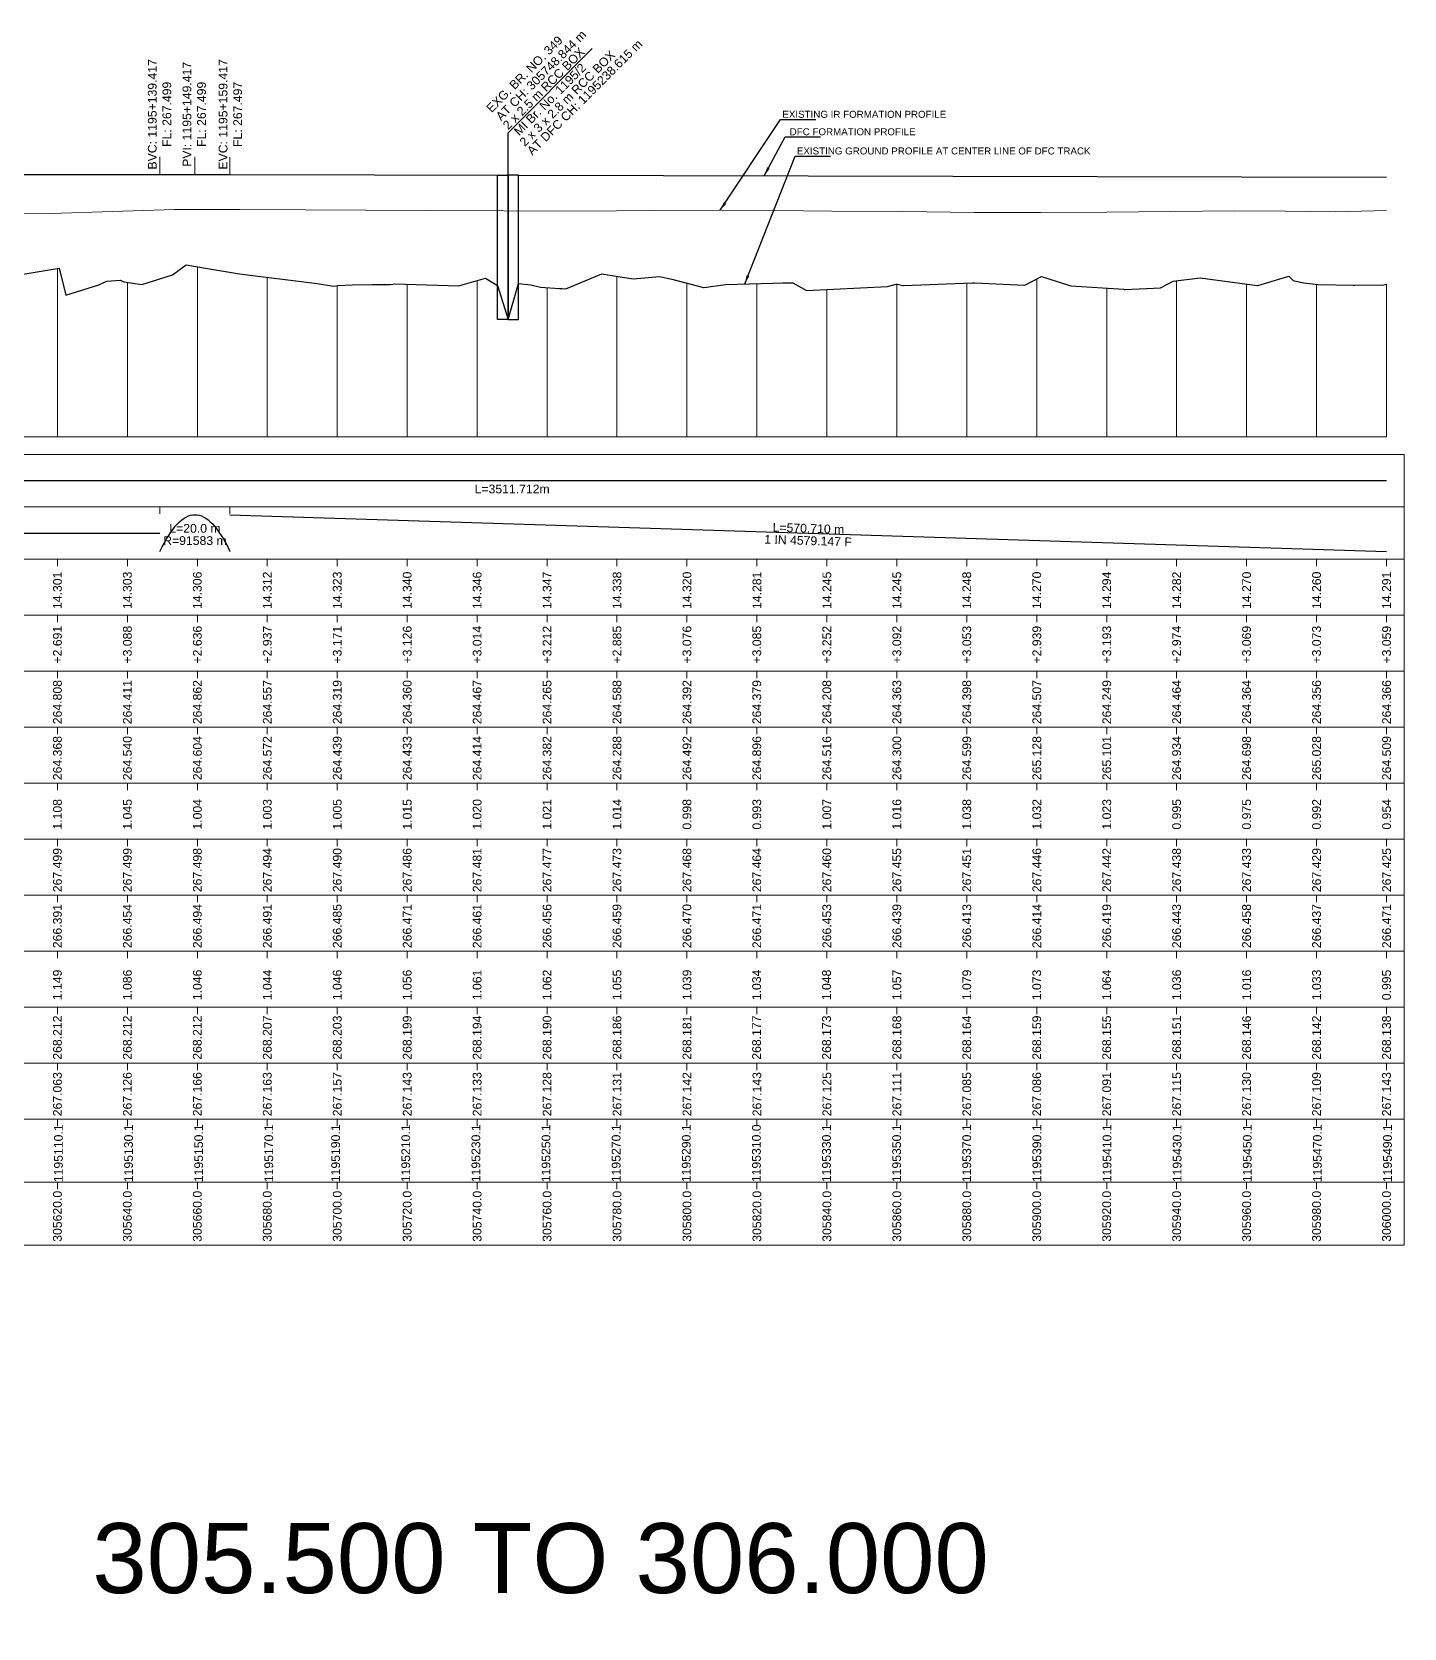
# Model space of a CAD drawing. Header units: metres. Extents: x 4905 to 19505, y -12340 to -11876.
# Drawn here: x 15112.7 to 15505, y -12340.4 to -11884.3 of the extents above; entities that cross this region are included whole.
import ezdxf
from ezdxf.enums import TextEntityAlignment as Align

# ---------------------------------------------------------------- set-up
doc = ezdxf.new("R2010")
doc.units = ezdxf.units.M
doc.header["$MEASUREMENT"] = 0
for name, color, linetype, lineweight in [('C-PROF-LABL-DG', 1, 'Continuous', 25), ('LS BRIDGE INDICATION', 10, 'Continuous', 30), ('LS BVC-PVI-EVC TEXT', 10, 'Continuous', 0), ('LS CUT FILL', 10, 'Continuous', 0), ('LS DATUM X', 7, 'Continuous', 0), ('LS EXG GL', 7, 'Continuous', 0), ('LS EXG IR CH', 7, 'Continuous', 0), ('LS EXG RL', 7, 'Continuous', 0), ('LS EXG. FL', 7, 'Continuous', 0), ('LS EXG. GL AT PRO. TOE', 7, 'Continuous', 0), ('LS FRAME', 7, 'Continuous', 0), ('LS PFL-EFL', 10, 'Continuous', 0), ('LS PRL-ERL', 10, 'Continuous', 0), ('LS PRO FL', 10, 'Continuous', 0), ('LS PRO. DFCC CH', 10, 'Continuous', 0), ('LS PRO. RL', 10, 'Continuous', 0), ('LS PROFILE EXG FL', 7, 'Continuous', 25), ('LS PROFILE EXG GL', 7, 'Continuous', 30), ('LS PROFILE PRO FL', 1, 'Continuous', 30), ('LS TICKS', 7, 'Continuous', 0), ('LS TRACK CENTER', 10, 'Continuous', 0), ('Profile Grid', 7, 'Continuous', 0)]:
    doc.layers.add(name, color=color, linetype=linetype, lineweight=lineweight)
for name, color, linetype in [("LS BRIDGE'S", 7, 'Continuous'), ('LS HORIZONTAL ALIGNMENT', 10, 'Continuous'), ('LS VERTICAL ALIGNMENT', 10, 'Continuous'), ('ref text', 3, 'Continuous')]:
    doc.layers.add(name, color=color, linetype=linetype)
doc.styles.add('Arial', font='arial.ttf')
doc.styles.get("Standard").update_dxf_attribs({"font": 'arial.ttf'})
doc.styles.add('Style-Arial', font='arial.ttf')
doc.dimstyles.get("Standard").update_dxf_attribs({"dimtxt": 0.18, "dimasz": 0.18, "dimexe": 0.18, "dimexo": 0.0625, "dimgap": 0.09, "dimtad": 0, "dimtih": 1, "dimtoh": 1, "dimdec": 4, "dimzin": 0, "dimdsep": 46, "dimtxsty": 'Standard', "dimcen": 0.09, "dimadec": 0, "dimazin": 0, "dimtfac": 1, "dimtdec": 4, "dimtofl": 0, "dimtmove": 0, "dimatfit": 3, "dimfxl": 1, "dimtolj": 1, "dimtzin": 0, "dimarcsym": 0})

msp = doc.modelspace()

# ---------------------------------------------------------------- linework, layer by layer
at = {"layer": 'LS BRIDGE INDICATION'}
for points in [[(15245.84, -11925.2), (15248.84, -11925.21), (15248.84, -11966.46), (15245.84, -11966.46)], [(15248.84, -11966.46), (15251.84, -11966.46), (15251.84, -11925.21), (15248.84, -11925.21)]]:
    msp.add_lwpolyline(points, close=True, dxfattribs=at)
at = {"layer": "LS BRIDGE'S"}
msp.add_lwpolyline([(15248.84, -11966.46), (15248.84, -11913.1), (15272.89, -11889.06)], dxfattribs=at)
at = {"layer": 'LS BVC-PVI-EVC TEXT'}
for p, q in [((15149.33, -11925.01), (15149.33, -11920.01)), ((15159.33, -11925.01), (15159.33, -11920.01)), ((15169.33, -11925.03), (15169.33, -11920.03))]:
    msp.add_line(p, q, dxfattribs=at)
at = {"layer": 'LS DATUM X', "color": 7, "linetype": 'Continuous', "lineweight": 0}
msp.add_line((15000, -12000), (15500.03, -12000), dxfattribs=at)
at = {"layer": 'LS FRAME', "color": 7, "linetype": 'Continuous', "lineweight": 0, "flags": 128}
for points in [[(14995, -12020), (15505.03, -12020), (15505.03, -12005), (14995, -12005), (14995, -12020)], [(14995, -12035), (15505.03, -12035), (15505.03, -12020), (14995, -12020), (14995, -12035)], [(14995, -12051), (15505.03, -12051), (15505.03, -12035), (14995, -12035), (14995, -12051)], [(14995, -12067), (15505.03, -12067), (15505.03, -12051), (14995, -12051), (14995, -12067)], [(14995, -12083), (15505.03, -12083), (15505.03, -12067), (14995, -12067), (14995, -12083)], [(14995, -12099), (15505.03, -12099), (15505.03, -12083), (14995, -12083), (14995, -12099)], [(14995, -12115), (15505.03, -12115), (15505.03, -12099), (14995, -12099), (14995, -12115)], [(14995, -12131), (15505.03, -12131), (15505.03, -12115), (14995, -12115), (14995, -12131)], [(14995, -12147), (15505.03, -12147), (15505.03, -12131), (14995, -12131), (14995, -12147)], [(14995, -12163), (15505.03, -12163), (15505.03, -12147), (14995, -12147), (14995, -12163)], [(14995, -12179), (15505.03, -12179), (15505.03, -12163), (14995, -12163), (14995, -12179)], [(14995, -12195), (15505.03, -12195), (15505.03, -12179), (14995, -12179), (14995, -12195)], [(14995, -12213), (15505.03, -12213), (15505.03, -12195), (14995, -12195), (14995, -12213)], [(14995, -12231), (15505.03, -12231), (15505.03, -12213), (14995, -12213), (14995, -12231)]]:
    msp.add_lwpolyline(points, close=True, dxfattribs=at)
at = {"layer": 'LS HORIZONTAL ALIGNMENT', "flags": 128}
msp.add_lwpolyline([(15000, -12012.5), (15500.03, -12012.5)], dxfattribs=at)
at = {"layer": 'LS PROFILE EXG FL', "lineweight": 0}
msp.add_lwpolyline([(15099.72, -11936.06), (15118.16, -11936.14), (15135.79, -11935.59), (15153.5, -11935.06), (15172.07, -11935.07), (15190.84, -11935.11), (15208.15, -11935.19), (15225.56, -11935.35), (15247.73, -11935.41), (15270, -11935.47), (15289.67, -11935.36), (15309.51, -11935.25), (15325.26, -11935.31), (15341.42, -11935.49), (15361.7, -11935.62), (15382.24, -11935.91), (15401.07, -11935.86), (15420.03, -11935.81), (15438.16, -11935.6), (15456.54, -11935.39), (15471.06, -11935.52), (15485.51, -11935.71), (15500, -11935.29)], dxfattribs=at)
at = {"layer": 'LS PROFILE EXG GL', "flags": 128}
msp.add_lwpolyline([(15098.07, -11955.55), (15120.49, -11951.84), (15122.4, -11959.47), (15122.4, -11959.47), (15131.8, -11956.59), (15133.5, -11955.77), (15134.16, -11955.54), (15137.92, -11955.19), (15139.04, -11955.75), (15144.13, -11956.5), (15152.94, -11953.74), (15156.83, -11950.84), (15162.95, -11951.88), (15172.07, -11953.46), (15172.07, -11953.46), (15194.31, -11956.19), (15198.98, -11956.93), (15198.98, -11956.93), (15200.14, -11956.79), (15204.31, -11956.58), (15209.91, -11956.5), (15215.23, -11956.45), (15215.23, -11956.45), (15216.48, -11956.31), (15234.75, -11956.82), (15234.75, -11956.82), (15235.02, -11956.79), (15242.4, -11954.62), (15242.4, -11954.62), (15245.84, -11956.79), (15248.84, -11966.46), (15251.84, -11956.2), (15255.34, -11956.58), (15258.14, -11957.24), (15263.54, -11957.57), (15263.64, -11957.63), (15264.33, -11957.61), (15265.32, -11957.67), (15275.69, -11953.46), (15280.35, -11954.17), (15284.66, -11954.83), (15284.66, -11954.83), (15292.12, -11954.14), (15295.64, -11954.94), (15304.77, -11957.32), (15304.77, -11957.32), (15304.94, -11957.37), (15311.02, -11956.45), (15324.54, -11956.09), (15327.43, -11956.01), (15330.28, -11955.95), (15334.21, -11958.22), (15357.37, -11957.03), (15359.82, -11956.37), (15359.82, -11956.37), (15360.24, -11956.37), (15361.7, -11956.71), (15361.88, -11956.76), (15361.88, -11956.75), (15361.88, -11956.75), (15381.62, -11955.95), (15381.62, -11955.95), (15382.17, -11955.96), (15396.59, -11956.69), (15401.38, -11954.22), (15401.38, -11954.22), (15409.79, -11956.8), (15424.88, -11957.84), (15424.88, -11957.85), (15425.26, -11957.87), (15435.38, -11957.38), (15438.99, -11955.48), (15446.68, -11954.56), (15463.05, -11956.77), (15463.2, -11956.77), (15472.05, -11954.08), (15473.33, -11955.33), (15476.29, -11956.03), (15480.45, -11956.49), (15490.44, -11956.62), (15490.44, -11956.62), (15490.98, -11956.62), (15499.25, -11956.57), (15500.03, -11956.34)], dxfattribs=at)
at = {"layer": 'LS PROFILE PRO FL', "flags": 128}
msp.add_lwpolyline([(15010.02, -11925.01), (15149.33, -11925.01), (15149.75, -11925.01), (15150.18, -11925.01), (15150.6, -11925.01), (15151.03, -11925.01), (15151.46, -11925.01), (15151.88, -11925.01), (15152.31, -11925.01), (15152.73, -11925.01), (15153.16, -11925.01), (15153.58, -11925.01), (15154.01, -11925.01), (15154.43, -11925.01), (15154.86, -11925.01), (15155.29, -11925.01), (15155.71, -11925.01), (15156.14, -11925.01), (15156.56, -11925.01), (15156.99, -11925.01), (15157.41, -11925.01), (15157.84, -11925.01), (15158.26, -11925.01), (15158.69, -11925.01), (15159.11, -11925.02), (15159.54, -11925.02), (15159.97, -11925.02), (15160.39, -11925.02), (15160.82, -11925.02), (15161.24, -11925.02), (15161.67, -11925.02), (15162.09, -11925.02), (15162.52, -11925.02), (15162.94, -11925.02), (15163.37, -11925.02), (15163.8, -11925.02), (15164.22, -11925.02), (15164.65, -11925.02), (15165.07, -11925.02), (15165.5, -11925.02), (15165.92, -11925.03), (15166.35, -11925.03), (15166.77, -11925.03), (15167.2, -11925.03), (15167.63, -11925.03), (15168.05, -11925.03), (15168.48, -11925.03), (15168.9, -11925.03), (15169.33, -11925.03), (15500.03, -11925.75)], dxfattribs=at)
at = {"layer": 'LS TICKS', "color": 7, "linetype": 'Continuous', "lineweight": 0, "flags": 128}
for points in [[(15149.33, -12022), (15149.33, -12020)], [(15169.33, -12022), (15169.33, -12020)], [(15120, -12037), (15120, -12035)], [(15140, -12037), (15140, -12035)], [(15160.01, -12037), (15160.01, -12035)], [(15180.01, -12037), (15180.01, -12035)], [(15200.01, -12037), (15200.01, -12035)], [(15220.01, -12037), (15220.01, -12035)], [(15240, -12037), (15240, -12035)], [(15260, -12037), (15260, -12035)], [(15279.99, -12037), (15279.99, -12035)], [(15299.99, -12037), (15299.99, -12035)], [(15319.96, -12037), (15319.96, -12035)], [(15339.98, -12037), (15339.98, -12035)], [(15360, -12037), (15360, -12035)], [(15380, -12037), (15380, -12035)], [(15400.02, -12037), (15400.02, -12035)], [(15420.02, -12037), (15420.02, -12035)], [(15439.99, -12037), (15439.99, -12035)], [(15459.99, -12037), (15459.99, -12035)], [(15480, -12037), (15480, -12035)], [(15500.03, -12037), (15500.03, -12035)], [(15120, -12053), (15120, -12051)], [(15140, -12053), (15140, -12051)], [(15160.01, -12053), (15160.01, -12051)], [(15180.01, -12053), (15180.01, -12051)], [(15200.01, -12053), (15200.01, -12051)], [(15220.01, -12053), (15220.01, -12051)], [(15240, -12053), (15240, -12051)], [(15260, -12053), (15260, -12051)], [(15279.99, -12053), (15279.99, -12051)], [(15299.99, -12053), (15299.99, -12051)], [(15319.96, -12053), (15319.96, -12051)], [(15339.98, -12053), (15339.98, -12051)], [(15360, -12053), (15360, -12051)], [(15380, -12053), (15380, -12051)], [(15400.02, -12053), (15400.02, -12051)], [(15420.02, -12053), (15420.02, -12051)], [(15439.99, -12053), (15439.99, -12051)], [(15459.99, -12053), (15459.99, -12051)], [(15480, -12053), (15480, -12051)], [(15500.03, -12053), (15500.03, -12051)], [(15120, -12069), (15120, -12067)], [(15140, -12069), (15140, -12067)], [(15160.01, -12069), (15160.01, -12067)], [(15180.01, -12069), (15180.01, -12067)], [(15200.01, -12069), (15200.01, -12067)], [(15220.01, -12069), (15220.01, -12067)], [(15240, -12069), (15240, -12067)], [(15260, -12069), (15260, -12067)], [(15279.99, -12069), (15279.99, -12067)], [(15299.99, -12069), (15299.99, -12067)], [(15319.96, -12069), (15319.96, -12067)], [(15339.98, -12069), (15339.98, -12067)], [(15360, -12069), (15360, -12067)], [(15380, -12069), (15380, -12067)], [(15400.02, -12069), (15400.02, -12067)], [(15420.02, -12069), (15420.02, -12067)], [(15439.99, -12069), (15439.99, -12067)], [(15459.99, -12069), (15459.99, -12067)], [(15480, -12069), (15480, -12067)], [(15500.03, -12069), (15500.03, -12067)], [(15120, -12085), (15120, -12083)], [(15140, -12085), (15140, -12083)], [(15160.01, -12085), (15160.01, -12083)], [(15180.01, -12085), (15180.01, -12083)], [(15200.01, -12085), (15200.01, -12083)], [(15220.01, -12085), (15220.01, -12083)], [(15240, -12085), (15240, -12083)], [(15260, -12085), (15260, -12083)], [(15279.99, -12085), (15279.99, -12083)], [(15299.99, -12085), (15299.99, -12083)], [(15319.96, -12085), (15319.96, -12083)], [(15339.98, -12085), (15339.98, -12083)], [(15360, -12085), (15360, -12083)], [(15380, -12085), (15380, -12083)], [(15400.02, -12085), (15400.02, -12083)], [(15420.02, -12085), (15420.02, -12083)], [(15439.99, -12085), (15439.99, -12083)], [(15459.99, -12085), (15459.99, -12083)], [(15480, -12085), (15480, -12083)], [(15500.03, -12085), (15500.03, -12083)], [(15120, -12101), (15120, -12099)], [(15140, -12101), (15140, -12099)], [(15160.01, -12101), (15160.01, -12099)], [(15180.01, -12101), (15180.01, -12099)], [(15200.01, -12101), (15200.01, -12099)], [(15220.01, -12101), (15220.01, -12099)], [(15240, -12101), (15240, -12099)], [(15260, -12101), (15260, -12099)], [(15279.99, -12101), (15279.99, -12099)], [(15299.99, -12101), (15299.99, -12099)], [(15319.96, -12101), (15319.96, -12099)], [(15339.98, -12101), (15339.98, -12099)], [(15360, -12101), (15360, -12099)], [(15380, -12101), (15380, -12099)], [(15400.02, -12101), (15400.02, -12099)], [(15420.02, -12101), (15420.02, -12099)], [(15439.99, -12101), (15439.99, -12099)], [(15459.99, -12101), (15459.99, -12099)], [(15480, -12101), (15480, -12099)], [(15500.03, -12101), (15500.03, -12099)], [(15120, -12117), (15120, -12115)], [(15140, -12117), (15140, -12115)], [(15160.01, -12117), (15160.01, -12115)], [(15180.01, -12117), (15180.01, -12115)], [(15200.01, -12117), (15200.01, -12115)], [(15220.01, -12117), (15220.01, -12115)], [(15240, -12117), (15240, -12115)], [(15260, -12117), (15260, -12115)], [(15279.99, -12117), (15279.99, -12115)], [(15299.99, -12117), (15299.99, -12115)], [(15319.96, -12117), (15319.96, -12115)], [(15339.98, -12117), (15339.98, -12115)], [(15360, -12117), (15360, -12115)], [(15380, -12117), (15380, -12115)], [(15400.02, -12117), (15400.02, -12115)], [(15420.02, -12117), (15420.02, -12115)], [(15439.99, -12117), (15439.99, -12115)], [(15459.99, -12117), (15459.99, -12115)], [(15480, -12117), (15480, -12115)], [(15500.03, -12117), (15500.03, -12115)], [(15120, -12133), (15120, -12131)], [(15140, -12133), (15140, -12131)], [(15160.01, -12133), (15160.01, -12131)], [(15180.01, -12133), (15180.01, -12131)], [(15200.01, -12133), (15200.01, -12131)], [(15220.01, -12133), (15220.01, -12131)], [(15240, -12133), (15240, -12131)], [(15260, -12133), (15260, -12131)], [(15279.99, -12133), (15279.99, -12131)], [(15299.99, -12133), (15299.99, -12131)], [(15319.96, -12133), (15319.96, -12131)], [(15339.98, -12133), (15339.98, -12131)], [(15360, -12133), (15360, -12131)], [(15380, -12133), (15380, -12131)], [(15400.02, -12133), (15400.02, -12131)], [(15420.02, -12133), (15420.02, -12131)], [(15439.99, -12133), (15439.99, -12131)], [(15459.99, -12133), (15459.99, -12131)], [(15480, -12133), (15480, -12131)], [(15500.03, -12133), (15500.03, -12131)], [(15120, -12149), (15120, -12147)], [(15140, -12149), (15140, -12147)], [(15160.01, -12149), (15160.01, -12147)], [(15180.01, -12149), (15180.01, -12147)], [(15200.01, -12149), (15200.01, -12147)], [(15220.01, -12149), (15220.01, -12147)], [(15240, -12149), (15240, -12147)], [(15260, -12149), (15260, -12147)], [(15279.99, -12149), (15279.99, -12147)], [(15299.99, -12149), (15299.99, -12147)], [(15319.96, -12149), (15319.96, -12147)], [(15339.98, -12149), (15339.98, -12147)], [(15360, -12149), (15360, -12147)], [(15380, -12149), (15380, -12147)], [(15400.02, -12149), (15400.02, -12147)], [(15420.02, -12149), (15420.02, -12147)], [(15439.99, -12149), (15439.99, -12147)], [(15459.99, -12149), (15459.99, -12147)], [(15480, -12149), (15480, -12147)], [(15500.03, -12149), (15500.03, -12147)], [(15120, -12165), (15120, -12163)], [(15140, -12165), (15140, -12163)], [(15160.01, -12165), (15160.01, -12163)], [(15180.01, -12165), (15180.01, -12163)], [(15200.01, -12165), (15200.01, -12163)], [(15220.01, -12165), (15220.01, -12163)], [(15240, -12165), (15240, -12163)], [(15260, -12165), (15260, -12163)], [(15279.99, -12165), (15279.99, -12163)], [(15299.99, -12165), (15299.99, -12163)], [(15319.96, -12165), (15319.96, -12163)], [(15339.98, -12165), (15339.98, -12163)], [(15360, -12165), (15360, -12163)], [(15380, -12165), (15380, -12163)], [(15400.02, -12165), (15400.02, -12163)], [(15420.02, -12165), (15420.02, -12163)], [(15439.99, -12165), (15439.99, -12163)], [(15459.99, -12165), (15459.99, -12163)], [(15480, -12165), (15480, -12163)], [(15500.03, -12165), (15500.03, -12163)], [(15120, -12181), (15120, -12179)], [(15140, -12181), (15140, -12179)], [(15160.01, -12181), (15160.01, -12179)], [(15180.01, -12181), (15180.01, -12179)], [(15200.01, -12181), (15200.01, -12179)], [(15220.01, -12181), (15220.01, -12179)], [(15240, -12181), (15240, -12179)], [(15260, -12181), (15260, -12179)], [(15279.99, -12181), (15279.99, -12179)], [(15299.99, -12181), (15299.99, -12179)], [(15319.96, -12181), (15319.96, -12179)], [(15339.98, -12181), (15339.98, -12179)], [(15360, -12181), (15360, -12179)], [(15380, -12181), (15380, -12179)], [(15400.02, -12181), (15400.02, -12179)], [(15420.02, -12181), (15420.02, -12179)], [(15439.99, -12181), (15439.99, -12179)], [(15459.99, -12181), (15459.99, -12179)], [(15480, -12181), (15480, -12179)], [(15500.03, -12181), (15500.03, -12179)], [(15120, -12197), (15120, -12195)], [(15140, -12197), (15140, -12195)], [(15160.01, -12197), (15160.01, -12195)], [(15180.01, -12197), (15180.01, -12195)], [(15200.01, -12197), (15200.01, -12195)], [(15220.01, -12197), (15220.01, -12195)], [(15240, -12197), (15240, -12195)], [(15260, -12197), (15260, -12195)], [(15279.99, -12197), (15279.99, -12195)], [(15299.99, -12197), (15299.99, -12195)], [(15319.96, -12197), (15319.96, -12195)], [(15339.98, -12197), (15339.98, -12195)], [(15360, -12197), (15360, -12195)], [(15380, -12197), (15380, -12195)], [(15400.02, -12197), (15400.02, -12195)], [(15420.02, -12197), (15420.02, -12195)], [(15439.99, -12197), (15439.99, -12195)], [(15459.99, -12197), (15459.99, -12195)], [(15480, -12197), (15480, -12195)], [(15500.03, -12197), (15500.03, -12195)], [(15120, -12215), (15120, -12213)], [(15140, -12215), (15140, -12213)], [(15160.01, -12215), (15160.01, -12213)], [(15180.01, -12215), (15180.01, -12213)], [(15200.01, -12215), (15200.01, -12213)], [(15220.01, -12215), (15220.01, -12213)], [(15240, -12215), (15240, -12213)], [(15260, -12215), (15260, -12213)], [(15279.99, -12215), (15279.99, -12213)], [(15299.99, -12215), (15299.99, -12213)], [(15319.96, -12215), (15319.96, -12213)], [(15339.98, -12215), (15339.98, -12213)], [(15360, -12215), (15360, -12213)], [(15380, -12215), (15380, -12213)], [(15400.02, -12215), (15400.02, -12213)], [(15420.02, -12215), (15420.02, -12213)], [(15439.99, -12215), (15439.99, -12213)], [(15459.99, -12215), (15459.99, -12213)], [(15480, -12215), (15480, -12213)], [(15500.03, -12215), (15500.03, -12213)]]:
    msp.add_lwpolyline(points, dxfattribs=at)
at = {"layer": 'LS VERTICAL ALIGNMENT', "flags": 128}
for points in [[(15149.33, -12032.75), (15149.95, -12031.48), (15150.58, -12030.29), (15151.2, -12029.18), (15151.83, -12028.16), (15152.45, -12027.21), (15153.08, -12026.35), (15153.7, -12025.57), (15154.33, -12024.88), (15154.95, -12024.26), (15155.58, -12023.73), (15156.2, -12023.28), (15156.83, -12022.91), (15157.45, -12022.62), (15158.08, -12022.41), (15158.7, -12022.29), (15159.95, -12022.29), (15160.58, -12022.41), (15161.2, -12022.62), (15161.83, -12022.91), (15162.45, -12023.28), (15163.08, -12023.73), (15163.7, -12024.26), (15164.33, -12024.88), (15164.95, -12025.57), (15165.58, -12026.35), (15166.2, -12027.21), (15166.83, -12028.16), (15167.45, -12029.18), (15168.08, -12030.29), (15168.7, -12031.48), (15169.33, -12032.75)], [(15169.33, -12022.25), (15500.03, -12032.75)], [(15010.02, -12027.5), (15149.33, -12027.5)]]:
    msp.add_lwpolyline(points, dxfattribs=at)
at = {"layer": 'Profile Grid', "flags": 128}
for points in [[(15120, -12000), (15120, -11951.92)], [(15160.01, -12000), (15160.01, -11951.38)], [(15180.01, -12000), (15180.01, -11954.43)], [(15240, -12000), (15240, -11955.33)], [(15279.99, -12000), (15279.99, -11954.12)], [(15400.02, -12000), (15400.02, -11954.93)], [(15439.99, -12000), (15439.99, -11955.36)], [(15140, -12000), (15140, -11955.89)], [(15200.01, -12000), (15200.01, -11956.81)], [(15220.01, -12000), (15220.01, -11956.4)], [(15260, -12000), (15260, -11957.35)], [(15299.99, -12000), (15299.99, -11956.08)], [(15319.97, -12000), (15319.97, -11956.21)], [(15339.98, -12000), (15339.98, -11957.92)], [(15360, -12000), (15360, -11956.37)], [(15380, -12000), (15380, -11956.02)], [(15420.02, -12000), (15420.02, -11957.51)], [(15460, -12000), (15460, -11956.36)], [(15480, -12000), (15480, -11956.44)], [(15500.03, -12000), (15500.03, -11956.34)]]:
    msp.add_lwpolyline(points, dxfattribs=at)

# ---------------------------------------------------------------- texts
at = {"layer": 'C-PROF-LABL-DG', "color": 1, "linetype": 'Continuous', "lineweight": 25, "char_height": 2.5, "attachment_point": 5, "rotation": 90, "style": 'Arial'}
for s, insert in [('BVC: 1195+139.417\\PFL: 267.499', (15149.23, -11907.83)), ('PVI: 1195+149.417\\PFL: 267.499', (15159.14, -11907.84)), ('EVC: 1195+159.417\\PFL: 267.497', (15169.47, -11907.85))]:
    msp.add_mtext(s, dxfattribs=dict(at, insert=insert))
at = {"layer": "LS BRIDGE'S"}
for s, p in [('EXG. BR. NO. 349 ', (15244.12, -11907.52)), ('AT CH: 305748.844 m', (15246.87, -11909.89)), ('2 x 2.5 m RCC BOX', (15248.87, -11912.39))]:
    msp.add_text(s, height=2.5, rotation=45, dxfattribs=at).set_placement(p)
at = {"layer": "LS BRIDGE'S", "color": 10}
for s, p in [('AT DFC CH: 1195238.615 m', (15255.77, -11919.7)), ('2 x 3 x 2.8 m RCC BOX', (15253.64, -11917.2)), (' MI Br. No. 1195/2', (15251.34, -11914.8))]:
    msp.add_text(s, height=2.5, rotation=45, dxfattribs=at).set_placement(p)
at = {"layer": 'LS CUT FILL', "style": 'Style-Arial'}
for s, p in [('+2.691', (15120, -12054)), ('+3.088', (15140, -12054)), ('+2.636', (15160.01, -12054)), ('+2.937', (15180.01, -12054)), ('+3.171', (15200.01, -12054)), ('+3.126', (15220.01, -12054)), ('+3.014', (15240, -12054)), ('+3.212', (15260, -12054)), ('+2.885', (15279.99, -12054)), ('+3.076', (15299.99, -12054)), ('+3.085', (15319.96, -12054)), ('+3.252', (15339.98, -12054)), ('+3.092', (15360, -12054)), ('+3.053', (15380, -12054)), ('+2.939', (15400.02, -12054)), ('+3.193', (15420.02, -12054)), ('+2.974', (15439.99, -12054)), ('+3.069', (15459.99, -12054)), ('+3.073', (15480, -12054)), ('+3.059', (15500.03, -12054))]:
    msp.add_text(s, height=2.5, rotation=90, dxfattribs=at).set_placement(p, align=Align.MIDDLE_RIGHT)
at = {"layer": 'LS EXG GL', "style": 'Style-Arial'}
for s, p in [('264.808', (15120, -12069.5)), ('264.411', (15140, -12069.5)), ('264.862', (15160.01, -12069.5)), ('264.557', (15180.01, -12069.5)), ('264.319', (15200.01, -12069.5)), ('264.360', (15220.01, -12069.5)), ('264.467', (15240, -12069.5)), ('264.265', (15260, -12069.5)), ('264.588', (15279.99, -12069.5)), ('264.392', (15299.99, -12069.5)), ('264.379', (15319.96, -12069.5)), ('264.208', (15339.98, -12069.5)), ('264.363', (15360, -12069.5)), ('264.398', (15380, -12069.5)), ('264.507', (15400.02, -12069.5)), ('264.249', (15420.02, -12069.5)), ('264.464', (15439.99, -12069.5)), ('264.364', (15459.99, -12069.5)), ('264.356', (15480, -12069.5)), ('264.366', (15500.03, -12069.5))]:
    msp.add_text(s, height=2.5, rotation=90, dxfattribs=at).set_placement(p, align=Align.MIDDLE_RIGHT)
at = {"layer": 'LS EXG IR CH', "lineweight": 0, "style": 'Style-Arial'}
for s, p in [('305620.0', (15120, -12215.47)), ('305640.0', (15140, -12215.47)), ('305660.0', (15160, -12215.47)), ('305680.0', (15180, -12215.47)), ('305700.0', (15200, -12215.47)), ('305720.0', (15220, -12215.47)), ('305740.0', (15240, -12215.47)), ('305760.0', (15260, -12215.47)), ('305780.0', (15280, -12215.47)), ('305800.0', (15300, -12215.47)), ('305820.0', (15320, -12215.47)), ('305840.0', (15340, -12215.47)), ('305860.0', (15360, -12215.47)), ('305880.0', (15380, -12215.47)), ('305900.0', (15400, -12215.47)), ('305920.0', (15420, -12215.47)), ('305940.0', (15440, -12215.47)), ('305960.0', (15460, -12215.47)), ('305980.0', (15480, -12215.47)), ('306000.0', (15500, -12215.47))]:
    msp.add_text(s, height=2.5, rotation=90, dxfattribs=at).set_placement(p, align=Align.MIDDLE_RIGHT)
at = {"layer": 'LS EXG RL', "style": 'Style-Arial'}
for s, p in [('267.063', (15120, -12181.54)), ('267.126', (15140, -12181.54)), ('267.166', (15160, -12181.54)), ('267.163', (15180, -12181.54)), ('267.157', (15200, -12181.54)), ('267.143', (15220, -12181.54)), ('267.133', (15240, -12181.54)), ('267.128', (15260, -12181.54)), ('267.131', (15280, -12181.54)), ('267.142', (15300, -12181.54)), ('267.143', (15320, -12181.54)), ('267.125', (15340, -12181.54)), ('267.111', (15360, -12181.54)), ('267.085', (15380, -12181.54)), ('267.086', (15400, -12181.54)), ('267.091', (15420, -12181.54)), ('267.115', (15440, -12181.54)), ('267.130', (15460, -12181.54)), ('267.109', (15480, -12181.54)), ('267.143', (15500, -12181.54))]:
    msp.add_text(s, height=2.5, rotation=90, dxfattribs=at).set_placement(p, align=Align.MIDDLE_RIGHT)
at = {"layer": 'LS EXG. FL'}
for s, p in [('266.391', (15120, -12133.5)), ('266.454', (15140, -12133.5)), ('266.494', (15160.01, -12133.5)), ('266.491', (15180.01, -12133.5)), ('266.485', (15200.01, -12133.5)), ('266.471', (15220.01, -12133.5)), ('266.461', (15240, -12133.5)), ('266.456', (15260, -12133.5)), ('266.459', (15279.99, -12133.5)), ('266.470', (15299.99, -12133.5)), ('266.471', (15319.96, -12133.5)), ('266.453', (15339.98, -12133.5)), ('266.439', (15360, -12133.5)), ('266.413', (15380, -12133.5)), ('266.414', (15400.02, -12133.5)), ('266.419', (15420.02, -12133.5)), ('266.443', (15439.99, -12133.5)), ('266.458', (15459.99, -12133.5)), ('266.437', (15480, -12133.5)), ('266.471', (15500.03, -12133.5))]:
    msp.add_text(s, height=2.5, rotation=90, dxfattribs=at).set_placement(p, align=Align.MIDDLE_RIGHT)
at = {"layer": 'LS EXG. GL AT PRO. TOE'}
for s, p in [('264.368', (15120, -12085.5)), ('264.540', (15140, -12085.5)), ('264.604', (15160.01, -12085.5)), ('264.572', (15180.01, -12085.5)), ('264.439', (15200.01, -12085.5)), ('264.433', (15220.01, -12085.5)), ('264.414', (15240, -12085.5)), ('264.382', (15260, -12085.5)), ('264.288', (15279.99, -12085.5)), ('264.492', (15299.99, -12085.5)), ('264.896', (15319.96, -12085.5)), ('264.516', (15339.98, -12085.5)), ('264.300', (15360, -12085.5)), ('264.599', (15380, -12085.5)), ('265.128', (15400.02, -12085.5)), ('265.101', (15420.02, -12085.5)), ('264.934', (15439.99, -12085.5)), ('264.698', (15459.99, -12085.5)), ('265.028', (15480, -12085.5)), ('264.509', (15500.03, -12085.5))]:
    msp.add_text(s, height=2.5, rotation=90, dxfattribs=at).set_placement(p, align=Align.MIDDLE_RIGHT)
at = {"layer": 'LS HORIZONTAL ALIGNMENT', "insert": (15250.02, -12014.92), "char_height": 2.5, "attachment_point": 5, "line_spacing_factor": 0.6, "style": 'Style-Arial'}
msp.add_mtext('{\\fArial|b0|i0|c0|p34;\\C1;L=3511.712m}', dxfattribs=at)
at = {"layer": 'LS PFL-EFL'}
for s, p in [('1.108', (15120, -12103.5)), ('1.045', (15140, -12103.5)), ('1.004', (15160.01, -12103.5)), ('1.003', (15180.01, -12103.5)), ('1.005', (15200.01, -12103.5)), ('1.015', (15220.01, -12103.5)), ('1.020', (15240, -12103.5)), ('1.021', (15260, -12103.5)), ('1.014', (15279.99, -12103.5)), ('0.998', (15299.99, -12103.5)), ('0.993', (15319.96, -12103.5)), ('1.007', (15339.98, -12103.5)), ('1.016', (15360, -12103.5)), ('1.038', (15380, -12103.5)), ('1.032', (15400.02, -12103.5)), ('1.023', (15420.02, -12103.5)), ('0.995', (15439.99, -12103.5)), ('0.975', (15459.99, -12103.5)), ('0.992', (15480, -12103.5)), ('0.954', (15500.03, -12103.5))]:
    msp.add_text(s, height=2.5, rotation=90, dxfattribs=at).set_placement(p, align=Align.MIDDLE_RIGHT)
at = {"layer": 'LS PRL-ERL'}
for s, p in [('1.149', (15121.25, -12161)), ('1.086', (15141.25, -12161)), ('1.046', (15161.25, -12161)), ('1.044', (15181.25, -12161)), ('1.046', (15201.25, -12161)), ('1.056', (15221.25, -12161)), ('1.061', (15241.25, -12161)), ('1.062', (15261.25, -12161)), ('1.055', (15281.25, -12161)), ('1.039', (15301.25, -12161)), ('1.034', (15321.15, -12161)), ('1.048', (15341.15, -12161)), ('1.057', (15361.25, -12161)), ('1.079', (15381.25, -12161)), ('1.073', (15401.25, -12161)), ('1.064', (15421.25, -12161)), ('1.036', (15441.25, -12161)), ('1.016', (15461.25, -12161)), ('1.033', (15481.25, -12161)), ('0.995', (15501.25, -12161))]:
    msp.add_text(s, height=2.5, rotation=90, dxfattribs=at).set_placement(p)
at = {"layer": 'LS PRO FL', "style": 'Style-Arial'}
for s, p in [('267.499', (15120, -12117.5)), ('267.499', (15140, -12117.5)), ('267.498', (15160.01, -12117.5)), ('267.494', (15180.01, -12117.5)), ('267.490', (15200.01, -12117.5)), ('267.486', (15220.01, -12117.5)), ('267.481', (15240, -12117.5)), ('267.477', (15260, -12117.5)), ('267.473', (15279.99, -12117.5)), ('267.468', (15299.99, -12117.5)), ('267.464', (15319.96, -12117.5)), ('267.460', (15339.98, -12117.5)), ('267.455', (15360, -12117.5)), ('267.451', (15380, -12117.5)), ('267.446', (15400.02, -12117.5)), ('267.442', (15420.02, -12117.5)), ('267.438', (15439.99, -12117.5)), ('267.433', (15459.99, -12117.5)), ('267.429', (15480, -12117.5)), ('267.425', (15500.03, -12117.5))]:
    msp.add_text(s, height=2.5, rotation=90, dxfattribs=at).set_placement(p, align=Align.MIDDLE_RIGHT)
at = {"layer": 'LS PRO. DFCC CH'}
for s, p in [('1195110.1', (15121.54, -12213)), ('1195130.1', (15141.59, -12213)), ('1195150.1', (15161.64, -12213)), ('1195170.1', (15181.69, -12213)), ('1195190.1', (15200.8, -12213)), ('1195210.1', (15220.85, -12213)), ('1195230.1', (15240.9, -12213)), ('1195250.1', (15260.95, -12213)), ('1195270.1', (15281, -12213)), ('1195290.1', (15301.05, -12213)), ('1195310.0', (15321.1, -12213)), ('1195330.1', (15341.14, -12213)), ('1195350.1', (15361.19, -12213)), ('1195370.1', (15381.24, -12213)), ('1195390.1', (15401.29, -12213)), ('1195410.1', (15421.34, -12213)), ('1195430.1', (15441.39, -12213)), ('1195450.1', (15461.44, -12213)), ('1195470.1', (15481.49, -12213)), ('1195490.1', (15501.54, -12213))]:
    msp.add_text(s, height=2.5, rotation=90, dxfattribs=at).set_placement(p)
at = {"layer": 'LS PRO. RL'}
for s, p in [('268.212', (15121.25, -12178)), ('268.212', (15141.25, -12178)), ('268.212', (15161.25, -12178)), ('268.207', (15181.25, -12178)), ('268.203', (15201.25, -12178)), ('268.199', (15221.25, -12178)), ('268.194', (15241.25, -12178)), ('268.190', (15261.25, -12178)), ('268.186', (15281.25, -12178)), ('268.181', (15301.25, -12178)), ('268.177', (15321.15, -12178)), ('268.173', (15341.15, -12178)), ('268.168', (15361.25, -12178)), ('268.164', (15381.25, -12178)), ('268.159', (15401.25, -12178)), ('268.155', (15421.25, -12178)), ('268.151', (15441.25, -12178)), ('268.146', (15461.25, -12178)), ('268.142', (15481.25, -12178)), ('268.138', (15501.25, -12178))]:
    msp.add_text(s, height=2.5, rotation=90, dxfattribs=at).set_placement(p)
at = {"layer": 'LS PROFILE EXG FL', "color": 7, "linetype": 'Continuous', "lineweight": 0, "style": 'Style-Arial'}
msp.add_text('EXISTING IR FORMATION PROFILE', height=2, dxfattribs=at).set_placement((15327.26, -11908.83))
at = {"layer": 'LS PROFILE EXG GL', "color": 7, "lineweight": 0, "style": 'Style-Arial'}
msp.add_text('EXISTING GROUND PROFILE AT CENTER LINE OF DFC TRACK', height=2, dxfattribs=at).set_placement((15331.41, -11919.3, 0))
at = {"layer": 'LS PROFILE PRO FL', "style": 'Style-Arial'}
msp.add_text('  DFC FORMATION PROFILE', height=2, dxfattribs=at).set_placement((15327.81, -11913.82, 0))
at = {"layer": 'LS TRACK CENTER'}
for s, p in [('14.301 ', (15121.25, -12049.2)), ('14.303 ', (15141.25, -12049.2)), ('14.306 ', (15161.25, -12049.2)), ('14.312 ', (15181.25, -12049.2)), ('14.323 ', (15201.25, -12049.2)), ('14.340 ', (15221.25, -12049.2)), ('14.346 ', (15241.25, -12049.2)), ('14.347 ', (15261.25, -12049.2)), ('14.338 ', (15281.25, -12049.2)), ('14.320 ', (15301.25, -12049.2)), ('14.281 ', (15321.25, -12049.2)), ('14.245 ', (15341.25, -12049.2)), ('14.245 ', (15361.25, -12049.2)), ('14.248 ', (15381.25, -12049.2)), ('14.270 ', (15401.25, -12049.2)), ('14.294 ', (15421.25, -12049.2)), ('14.282 ', (15441.25, -12049.2)), ('14.270 ', (15461.25, -12049.2)), ('14.260 ', (15481.25, -12049.2)), ('14.291 ', (15501.25, -12049.2))]:
    msp.add_text(s, height=2.5, rotation=90, dxfattribs=at).set_placement(p)
at = {"layer": 'LS VERTICAL ALIGNMENT', "insert": (15159.33, -12027.92), "char_height": 2.5, "attachment_point": 5, "line_spacing_factor": 0.84, "style": 'Style-Arial'}
msp.add_mtext('L=20.0 m\\PR=91583 m', dxfattribs=at)
at = {"layer": 'LS VERTICAL ALIGNMENT', "insert": (15334.68, -12027.92), "char_height": 2.5, "attachment_point": 5, "rotation": 358.1815, "line_spacing_factor": 0.84, "style": 'Style-Arial'}
msp.add_mtext('L=570.710 m\\P1 IN 4579.147 F', dxfattribs=at)
at = {"layer": 'ref text', "color": 3, "insert": (15130, -12330.71), "char_height": 20, "width": 256.3165, "attachment_point": 7, "bg_fill": 3, "box_fill_scale": 1.5, "bg_fill_color": 256, "bg_fill_transparency": 0}
msp.add_mtext('305.500 TO 306.000', dxfattribs=at)

# ---------------------------------------------------------------- leaders
at = {"layer": 'LS PROFILE EXG FL', "color": 7, "lineweight": -3}
msp.add_leader([(15309.5, -11935.25), (15326.75, -11909.29), (15336.89, -11909.29)], dimstyle='Standard', override={"dimasz": 2.5, "dimexe": 0.25, "dimexo": 0.25, "dimgap": 0.25, "dimtad": 0, "dimtih": 0, "dimtoh": 0, "dimzin": 11, "dimadec": 4, "dimazin": 3, "dimatfit": 1, "dimfrac": 2, "dimtolj": 0, "dimtzin": 11}, dxfattribs=at)
at = {"layer": 'LS PROFILE EXG GL', "color": 7, "lineweight": -3}
msp.add_leader([(15316.51, -11956.3, 0), (15330.9, -11919.75, 0), (15341.03, -11919.75, 0)], dimstyle='Standard', override={"dimasz": 2.5, "dimexe": 0.25, "dimexo": 0.25, "dimgap": 0.25, "dimtad": 0, "dimtih": 0, "dimtoh": 0, "dimzin": 11, "dimadec": 4, "dimazin": 3, "dimatfit": 1, "dimfrac": 2, "dimtolj": 0, "dimtzin": 11}, dxfattribs=at)
at = {"layer": 'LS PROFILE PRO FL', "lineweight": -3}
msp.add_leader([(15322.11, -11925.37, 0), (15328.08, -11914.28, 0), (15338.22, -11914.28, 0)], dimstyle='Standard', override={"dimasz": 2.5, "dimexe": 0.25, "dimexo": 0.25, "dimgap": 0.25, "dimtad": 0, "dimtih": 0, "dimtoh": 0, "dimzin": 11, "dimadec": 4, "dimazin": 3, "dimatfit": 1, "dimfrac": 2, "dimtolj": 0, "dimtzin": 11}, dxfattribs=at)

doc.saveas('drawing.dxf')
